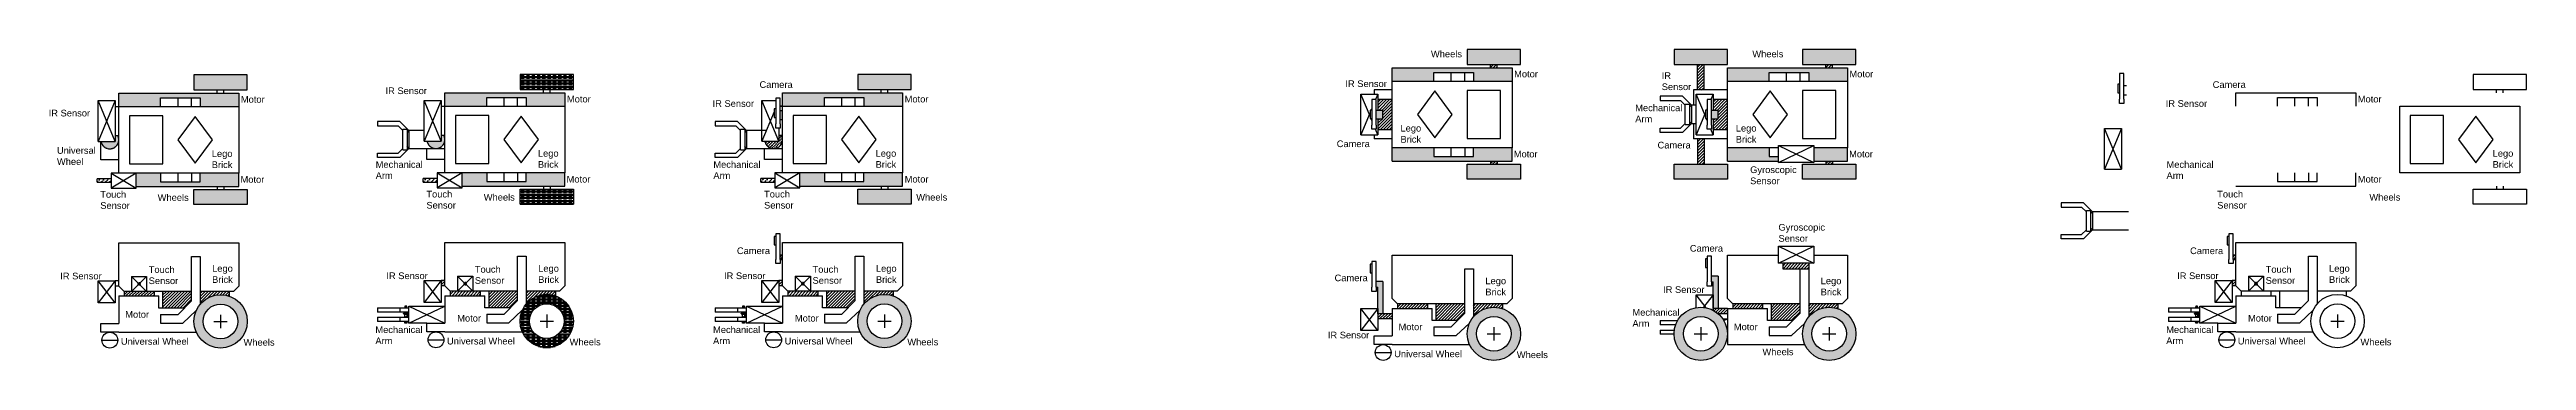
# Model space of a CAD drawing. Header units: millimetres. Extents: x 68880 to 359474, y 66195 to 102684.
import ezdxf

# ---------------------------------------------------------------- set-up
doc = ezdxf.new("R2010")
doc.units = ezdxf.units.MM
doc.linetypes.add('ACAD_ISO02W100', pattern=[15, 12, -3])
doc.linetypes.add('ACAD_ISO04W100', pattern=[30, 24, -3, 0, -3])
doc.layers.add('细线', color=7, linetype='Continuous', lineweight=25)
doc.styles.get("Standard").update_dxf_attribs({"font": 'arial.ttf'})

msp = doc.modelspace()

# ---------------------------------------------------------------- hatches: boundary and pattern name
at = {"layer": '细线'}
h = msp.add_hatch(dxfattribs=at)
h.set_pattern_fill('CLAY', color=256, scale=78.235, angle=180)
h.paths.add_polyline_path([(259471, 69324, 1), (265730, 69324, 1)])
h.paths.add_polyline_path([(264635, 69324, -1), (260567, 69324, -1)], flags=16)
h.paths.add_polyline_path([(265730, 89229), (259471, 89229), (259471, 87470), (265730, 87470)])
h.paths.add_polyline_path([(265730, 102684), (259471, 102684), (259471, 100925), (265730, 100925)])
h.paths.add_polyline_path([(274542, 69324, 1), (280801, 69324, 1)])
h.paths.add_polyline_path([(279706, 69324, -1), (275638, 69324, -1)], flags=16)
h.paths.add_polyline_path([(280801, 89229), (274542, 89229), (274542, 87470), (280801, 87470)])
h.paths.add_polyline_path([(280801, 102684), (274542, 102684), (274542, 100925), (280801, 100925)])
h.paths.add_polyline_path([(169956, 99736), (163697, 99736), (163697, 97977), (169956, 97977)])
h.paths.add_polyline_path([(169956, 86281), (163697, 86281), (163697, 84522), (169956, 84522)])
h.paths.add_polyline_path([(169956, 70817, 1), (163697, 70817, 1)])
h.paths.add_polyline_path([(164792, 70817, -1), (168860, 70817, -1)], flags=16)
h.paths.add_polyline_path([(241462, 102684), (235203, 102684), (235203, 100925), (241462, 100925)])
h.paths.add_polyline_path([(241462, 89229), (235203, 89229), (235203, 87470), (241462, 87470)])
h.paths.add_polyline_path([(235203, 69324, 1), (241462, 69324, 1)])
h.paths.add_polyline_path([(240366, 69324, -1), (236298, 69324, -1)], flags=16)
h.paths.add_polyline_path([(92080, 84489), (92080, 86248), (85821, 86248), (85821, 84489)])
h.paths.add_polyline_path([(92080, 97945), (92080, 99703), (85821, 99703), (85821, 97945)])
h.paths.add_polyline_path([(85821, 70784, 1), (92080, 70784, 1)])
h.paths.add_polyline_path([(90985, 70784, -1), (86916, 70784, -1)], flags=16)
h = msp.add_hatch(dxfattribs=at)
h.set_pattern_fill('ANGLE', color=256, scale=78.23499, angle=180)
h.set_pattern_definition([(180, (0, 0), (-7e-14, -546.4714), [397.4337, -149.0377]), (270, (0, 0), (546.4714, -1e-13), [397.4337, -149.0377])])
h.paths.add_polyline_path([(231297, 91165), (226391, 91165), (226391, 89601), (236535, 89601), (240473, 89601), (240473, 91165), (235935, 91165), (235935, 90148), (234918, 90148), (231297, 90148)])
h.paths.add_polyline_path([(270636, 100006), (274257, 100006), (275274, 100006), (275274, 98989), (279812, 98989), (279812, 100553), (268988, 100553), (265730, 100553), (265730, 98989), (270636, 98989)])
h.paths.add_polyline_path([(270636, 91165), (265730, 91165), (265730, 89601), (271723, 89601), (271723, 90148), (270636, 90148)])
h.paths.add_polyline_path([(279812, 91165), (275874, 91165), (275874, 89601), (279812, 89601)])
h.paths.add_polyline_path([(231297, 100006), (234918, 100006), (235935, 100006), (235935, 98989), (240473, 98989), (240473, 100553), (229648, 100553), (226391, 100553), (226391, 98989), (231297, 98989)])
h.paths.add_polyline_path([(87777, 86620), (91091, 86620), (91091, 88185), (86553, 88185), (86553, 87168), (85536, 87168), (81915, 87168), (81915, 88185), (79039, 88185), (79039, 86620)])
h.paths.add_polyline_path([(115267, 96041), (120173, 96041), (120173, 97058), (123794, 97058), (124811, 97058), (124811, 96041), (129349, 96041), (129349, 97606), (118525, 97606), (115267, 97606)])
h.paths.add_polyline_path([(126034, 86653), (129349, 86653), (129349, 88218), (124811, 88218), (124811, 87200), (123794, 87200), (120173, 87200), (120173, 88218), (117296, 88218), (117296, 86653)])
h.paths.add_polyline_path([(159791, 96041), (159791, 97058), (163412, 97058), (164429, 97058), (164429, 96041), (168967, 96041), (168967, 97606), (158142, 97606), (154885, 97606), (154885, 96041)])
h.paths.add_polyline_path([(165652, 86653), (168967, 86653), (168967, 88218), (164429, 88218), (164429, 87200), (163412, 87200), (159791, 87200), (159791, 88218), (156914, 88218), (156914, 86653)])
h.paths.add_polyline_path([(81915, 96008), (81915, 97025), (85536, 97025), (86553, 97025), (86553, 96008), (91091, 96008), (91091, 97573), (80267, 97573), (77009, 97573), (77009, 96008)])
h.paths.add_polyline_path([(102633, 97413), (107580, 97413), (107580, 100329), (102633, 100329)], flags=9)
h = msp.add_hatch(dxfattribs=at)
h.set_pattern_fill('CLAY', color=256, scale=78.23499, angle=180)
h.set_pattern_definition([(180, (79868.35, 52940.53), (-5e-14, -372.5941), []), (180, (79868.35, 52878.43), (-5e-14, -372.5941), []), (180, (79868.35, 52816.33), (-5e-14, -372.5941), []), (180, (79868.35, 52692.13), (-5e-14, -372.5941), [372.594, -248.396])])
h.paths.add_polyline_path([(130338, 84522), (130338, 86281), (124079, 86281), (124079, 84522)])
h.paths.add_polyline_path([(130338, 97977), (130338, 99736), (124079, 99736), (124079, 97977)])
h.paths.add_polyline_path([(124079, 70817, 1), (130338, 70817, 1)])
h.paths.add_polyline_path([(129242, 70817, -1), (125174, 70817, -1)], flags=16)
h = msp.add_hatch(dxfattribs=at)
h.set_pattern_fill('ANSI31', color=256, scale=78.235)
h.paths.add_polyline_path([(226391, 71687), (224727, 71687), (224727, 71068), (226391, 71068)])
h.paths.add_polyline_path([(226391, 96864), (224727, 96864), (224727, 95586), (225320, 95586), (225320, 94568), (224727, 94568), (224727, 93290), (226391, 93290)])
h.paths.add_polyline_path([(238723, 100925), (237941, 100925), (237941, 100553), (238723, 100553)])
h.paths.add_polyline_path([(238723, 89601), (237941, 89601), (237941, 89229), (238723, 89229)])
h.paths.add_polyline_path([(163412, 74323), (160022, 74323), (160022, 72377), (162568, 72377), (163412, 73230)])
h.paths.add_polyline_path([(167884, 73762), (167884, 74323), (164429, 74323), (164429, 72828, -0.3142102)])
h.paths.add_polyline_path([(159018, 74323), (155512, 74323), (155512, 73798), (159018, 73798)])
h = msp.add_hatch(dxfattribs=at)
h.set_pattern_fill('ANSI31', color=256, scale=78.235)
h.paths.add_polyline_path([(265730, 96864), (264066, 96864), (264066, 95586), (264659, 95586), (264659, 94568), (264066, 94568), (264066, 93290), (265730, 93290)])
h.paths.add_polyline_path([(262992, 100925), (262210, 100925), (262210, 97951), (262992, 97951)])
h.paths.add_polyline_path([(262992, 92203), (262210, 92203), (262210, 89229), (262992, 89229)])
h.paths.add_polyline_path([(265730, 72305), (264066, 72305), (264066, 72089, -0.0570274), (264653, 71687), (265730, 71687)])
h.paths.add_polyline_path([(275274, 77597), (272223, 77597), (272223, 76944), (274257, 76944), (275274, 76944)])
h.paths.add_polyline_path([(278063, 100925), (277280, 100925), (277280, 100553), (278063, 100553)])
h.paths.add_polyline_path([(278063, 89601), (277280, 89601), (277280, 89229), (278063, 89229)])
h.paths.add_polyline_path([(274257, 72830), (270867, 72830), (270867, 70884), (273413, 70884), (274257, 71737)])
h.paths.add_polyline_path([(278730, 72269), (278730, 72830), (275274, 72830), (275274, 71335, -0.3142102)])
h.paths.add_polyline_path([(269864, 72830), (266358, 72830), (266358, 72305), (269864, 72305)])
h = msp.add_hatch(dxfattribs=at)
h.set_pattern_fill('ANSI38', color=256, scale=78.235, angle=180)
h.paths.add_polyline_path([(264659, 76073), (263861, 76073), (263861, 75421), (264066, 75421), (264066, 72305), (264659, 72305)])
h.paths.add_polyline_path([(263861, 94568), (264659, 94568), (264659, 95586), (263861, 95586)])
h.paths.add_polyline_path([(225320, 95586), (224522, 95586), (224522, 94568), (225320, 94568)])
h.paths.add_polyline_path([(225320, 75455), (224522, 75455), (224522, 74802), (224727, 74802), (224727, 71687), (225320, 71687)])
h.paths.add_polyline_path([(154885, 95541), (154585, 95541), (154585, 94476), (154885, 94476)])
h = msp.add_hatch(dxfattribs=at)
h.set_pattern_fill('ANSI36', color=256, scale=75)
h.paths.add_polyline_path([(115148, 92617), (114834, 92617), (114834, 91942), (113165, 91942, 1.1625938)])
edge = h.paths.add_edge_path()
edge.add_line((76890, 92584), (76576, 92584))
edge.add_line((76576, 92584), (76576, 91909))
edge.add_line((76576, 91909), (74907, 91909))
edge.add_arc((75950, 92096), 1059, 190.18176, 387.38045)
h = msp.add_hatch(dxfattribs=at)
h.set_pattern_fill('ANSI36', color=256, scale=75)
h.set_pattern_definition([(45, (39617.93, 0), (126.28485, 463.04446), [595.3125, -119.0625, 0, -119.0625])])
edge = h.paths.add_edge_path()
edge.add_line((154766, 92617), (154452, 92617))
edge.add_line((154452, 92617), (154452, 91942))
edge.add_line((154452, 91942), (152783, 91942))
edge.add_arc((153825, 92129), 1059, 190.18176, 387.38045)
h = msp.add_hatch(dxfattribs=at)
h.set_pattern_fill('ANSI36', color=256, scale=109.528986)
h.set_pattern_definition([(45, (127204.68, 121692.2), (184.4247, 676.2239), [869.3863, -173.8773, 0, -173.8773])])
h.paths.add_polyline_path([(74453, 87500), (74453, 87100), (76103, 87100), (76103, 87500)])
h = msp.add_hatch(dxfattribs=at)
h.set_pattern_fill('ANSI36', color=256, scale=109.528986)
h.set_pattern_definition([(45, (165462.56, 121725), (184.4247, 676.2239), [869.3863, -173.8773, 0, -173.8773])])
h.paths.add_polyline_path([(112711, 87533), (112711, 87133), (114361, 87133), (114361, 87533)])
h = msp.add_hatch(dxfattribs=at)
h.set_pattern_fill('ANSI36', color=256, scale=109.528986)
h.set_pattern_definition([(45, (205080.5, 121725), (184.4247, 676.2239), [869.3863, -173.8773, 0, -173.8773])])
h.paths.add_polyline_path([(152329, 87533), (152329, 87133), (153979, 87133), (153979, 87533)])
h = msp.add_hatch(dxfattribs=at)
h.set_pattern_fill('ANSI31', color=256, scale=78.235, angle=360)
h.paths.add_polyline_path([(154885, 78563), (154585, 78563), (154585, 78063), (154885, 78063)])
h.paths.add_polyline_path([(154885, 75563), (154452, 75563), (154452, 74944), (154885, 74944)])
h = msp.add_hatch(dxfattribs=at)
h.set_pattern_fill('ANSI31', color=256, scale=78.23499, angle=360)
h.set_pattern_definition([(45, (170483.33, 0), (-175.64256, 175.64256), [])])
h.paths.add_polyline_path([(325368, 78563), (325068, 78563), (325068, 78063), (325368, 78063)])
h.paths.add_polyline_path([(325368, 75563), (324935, 75563), (324935, 74944), (325368, 74944)])
h = msp.add_hatch(dxfattribs=at)
h.set_pattern_fill('ANSI31', color=256, scale=78.23499, angle=360)
h.set_pattern_definition([(45, (159686.88, 103773.66), (-175.6426, 175.6426), [])])
h.paths.add_polyline_path([(115267, 75563), (114834, 75563), (114834, 74944), (115267, 74944)])
h = msp.add_hatch(dxfattribs=at)
h.set_pattern_fill('ANSI31', color=256, scale=78.23499)
h.set_pattern_definition([(45, (46671.32, 46802.55), (-175.6426, 175.6426), [])])
h.paths.add_polyline_path([(85536, 74290), (82146, 74290), (82146, 72344), (84692, 72344), (85536, 73197)])
h.paths.add_polyline_path([(90009, 73729), (90009, 74290), (86553, 74290), (86553, 72795, -0.3142102)])
h.paths.add_polyline_path([(81142, 74290), (77636, 74290), (77636, 73765), (81142, 73765)])
h = msp.add_hatch(dxfattribs=at)
h.set_pattern_fill('ANSI31', color=256, scale=78.23499)
h.set_pattern_definition([(45, (84929.2, 46835.37), (-175.6426, 175.6426), [])])
h.paths.add_polyline_path([(123794, 74323), (120404, 74323), (120404, 72377), (122950, 72377), (123794, 73230)])
h.paths.add_polyline_path([(128266, 73762), (128266, 74323), (124811, 74323), (124811, 72828, -0.3142102)])
h.paths.add_polyline_path([(119400, 74323), (115894, 74323), (115894, 73798), (119400, 73798)])
h = msp.add_hatch(dxfattribs=at)
h.set_pattern_fill('ANSI31', color=256, scale=78.23499)
h.set_pattern_definition([(45, (196053.12, 45342.6), (-175.6426, 175.6426), [])])
h.paths.add_polyline_path([(234918, 72830), (231528, 72830), (231528, 70884), (234074, 70884), (234918, 71737)])
h.paths.add_polyline_path([(239390, 72269), (239390, 72830), (235935, 72830), (235935, 71335, -0.3142102)])
h.paths.add_polyline_path([(230524, 72830), (227018, 72830), (227018, 72305), (230524, 72305)])
h = msp.add_hatch(dxfattribs=at)
h.set_pattern_fill('ANSI31', color=256, scale=8.7)
h.paths.add_polyline_path([(111048, 71595), (110975, 71595), (110975, 71560), (110975, 71525), (111048, 71525)])
h = msp.add_hatch(dxfattribs=at)
h.set_pattern_fill('ANSI31', color=256, scale=8.7)
h.set_pattern_definition([(45, (39617.932, 0), (-19.532057, 19.532057), [])])
h.paths.add_polyline_path([(150666, 71595), (150593, 71595), (150593, 71560), (150593, 71525), (150666, 71525)])
h = msp.add_hatch(dxfattribs=at)
h.set_pattern_fill('ANSI31', color=256, scale=8.7)
h.set_pattern_definition([(45, (210101.26, 0), (-19.532057, 19.532057), [])])
h.paths.add_polyline_path([(321149, 71595), (321076, 71595), (321076, 71560), (321076, 71525), (321149, 71525)])

# ---------------------------------------------------------------- linework, layer by layer
for p, q in [((235203, 102684), (235203, 100925)), ((241462, 102684), (235203, 102684)), ((241462, 100925), (241462, 102684)), ((259471, 102684), (259471, 100925)), ((265730, 102684), (259471, 102684)), ((265730, 100925), (265730, 102684)), ((274542, 102684), (274542, 100925)), ((280801, 102684), (274542, 102684)), ((280801, 100925), (280801, 102684)), ((85821, 99703), (85821, 97945)), ((92080, 99703), (85821, 99703)), ((92080, 97945), (92080, 99703)), ((124079, 99736), (124079, 97977)), ((130338, 99736), (124079, 99736)), ((130338, 97977), (130338, 99736)), ((163697, 99736), (163697, 97977)), ((169956, 99736), (163697, 99736)), ((169956, 97977), (169956, 99736)), ((226391, 98989), (226391, 100553)), ((226391, 100553), (229648, 100553)), ((226391, 91165), (226391, 98989)), ((226391, 98989), (240473, 98989)), ((229648, 100553), (240473, 100553)), ((231297, 98989), (231297, 100006)), ((231297, 100006), (234918, 100006)), ((233339, 98989), (233339, 100006)), ((234918, 98989), (234918, 100006)), ((234918, 100006), (235935, 100006)), ((235203, 100925), (241462, 100925)), ((235935, 100006), (235935, 98989)), ((237941, 100553), (237941, 100925)), ((238723, 100553), (238723, 100925)), ((240473, 100553), (240473, 98989)), ((240473, 98989), (240473, 91165)), ((259471, 100925), (265730, 100925)), ((262210, 97951), (262210, 100925)), ((262992, 97951), (262992, 100925)), ((265730, 98989), (265730, 100553)), ((265730, 100553), (268988, 100553)), ((265730, 91165), (265730, 98989)), ((265730, 98989), (279812, 98989)), ((268988, 100553), (279812, 100553)), ((270636, 98989), (270636, 100006)), ((270636, 100006), (274257, 100006)), ((272678, 98989), (272678, 100006)), ((274257, 98989), (274257, 100006)), ((274257, 100006), (275274, 100006)), ((274542, 100925), (280801, 100925)), ((275274, 100006), (275274, 98989)), ((277280, 100553), (277280, 100925)), ((278063, 100553), (278063, 100925)), ((279812, 100553), (279812, 98989)), ((279812, 98989), (279812, 91165)), ((312235, 99869), (311735, 99869)), ((311735, 99869), (311735, 96869)), ((312235, 96869), (312235, 99869)), ((353215, 99736), (353215, 97977)), ((359474, 99736), (353215, 99736)), ((359474, 97977), (359474, 99736)), ((74578, 91909), (74578, 96683)), ((74578, 96683), (76576, 96683)), ((76576, 91909), (74578, 96683)), ((76576, 96683), (74578, 91909)), ((76576, 96683), (76576, 91909)), ((76576, 96008), (77009, 96008)), ((77009, 96008), (77009, 97573)), ((77009, 97573), (80267, 97573)), ((77009, 88185), (77009, 96008)), ((77009, 96008), (91091, 96008)), ((80267, 97573), (91091, 97573)), ((81915, 96008), (81915, 97025)), ((81915, 97025), (85536, 97025)), ((83957, 96008), (83957, 97025)), ((85536, 96008), (85536, 97025)), ((85536, 97025), (86553, 97025)), ((85821, 97945), (92080, 97945)), ((86553, 97025), (86553, 96008)), ((88559, 97573), (88559, 97945)), ((89342, 97573), (89342, 97945)), ((91091, 97573), (91091, 96008)), ((91091, 96008), (91091, 88185)), ((112836, 91942), (112836, 96716)), ((112836, 96716), (114834, 96716)), ((114834, 91942), (112836, 96716)), ((114834, 96716), (112836, 91942)), ((114834, 96716), (114834, 91942)), ((114834, 96041), (115267, 96041)), ((115267, 96041), (115267, 97606)), ((115267, 97606), (118525, 97606)), ((115267, 88218), (115267, 96041)), ((115267, 96041), (129349, 96041)), ((118525, 97606), (129349, 97606)), ((120173, 96041), (120173, 97058)), ((120173, 97058), (123794, 97058)), ((122215, 96041), (122215, 97058)), ((123794, 96041), (123794, 97058)), ((123794, 97058), (124811, 97058)), ((124079, 97977), (130338, 97977)), ((124811, 97058), (124811, 96041)), ((126817, 97606), (126817, 97977)), ((127600, 97606), (127600, 97977)), ((129349, 97606), (129349, 96041)), ((129349, 96041), (129349, 88218)), ((152454, 91942), (152454, 96716)), ((152454, 96716), (154085, 96716)), ((154452, 91942), (152454, 96716)), ((154585, 96964), (154085, 96964)), ((154085, 96964), (154085, 93964)), ((154585, 93964), (154585, 96964)), ((154885, 96041), (154585, 96041)), ((154585, 96041), (154885, 96041)), ((154885, 96041), (154885, 97606)), ((154885, 97606), (158142, 97606)), ((154885, 88218), (154885, 96041)), ((154885, 96041), (168967, 96041)), ((158142, 97606), (168967, 97606)), ((159791, 96041), (159791, 97058)), ((159791, 97058), (163412, 97058)), ((161833, 96041), (161833, 97058)), ((163412, 96041), (163412, 97058)), ((163412, 97058), (164429, 97058)), ((163697, 97977), (169956, 97977)), ((164429, 97058), (164429, 96041)), ((166435, 97606), (166435, 97977)), ((167217, 97606), (167217, 97977)), ((168967, 97606), (168967, 96041)), ((168967, 96041), (168967, 88218)), ((222729, 92690), (222729, 97464)), ((222729, 97464), (224727, 97464)), ((223822, 94852), (222729, 97464)), ((224522, 96827), (224022, 96827)), ((224022, 96827), (224022, 93827)), ((226391, 97951), (224272, 97951)), ((224272, 97951), (224272, 97464)), ((224727, 97464), (224460, 96827)), ((224522, 93827), (224522, 96827)), ((224727, 97464), (224727, 95586)), ((224727, 96864), (226391, 96864)), ((231398, 97821), (229364, 95077)), ((233432, 95077), (231398, 97821)), ((239109, 97893), (235197, 97893)), ((235197, 97893), (235197, 92261)), ((239109, 92261), (239109, 97893)), ((260447, 97193), (257833, 97193)), ((257833, 97193), (257833, 96693)), ((257833, 96693), (260240, 96693)), ((260789, 96149), (260240, 96693)), ((261511, 96137), (260447, 97193)), ((260789, 93874), (260789, 96280)), ((260789, 96280), (261289, 96280)), ((261289, 96280), (261289, 93874)), ((261511, 96137), (261289, 95911)), ((262068, 96137), (261511, 96137)), ((261511, 96137), (261511, 94018)), ((265730, 97951), (261762, 97951)), ((261762, 97951), (261762, 96137)), ((262068, 92690), (262068, 97464)), ((262068, 97464), (264066, 97464)), ((263161, 94852), (262068, 97464)), ((263861, 96827), (263361, 96827)), ((263361, 96827), (263361, 93827)), ((264066, 97464), (263799, 96827)), ((263861, 93827), (263861, 96827)), ((264066, 97464), (264066, 95586)), ((264066, 96864), (265730, 96864)), ((270737, 97821), (268703, 95077)), ((272771, 95077), (270737, 97821)), ((278448, 97893), (274536, 97893)), ((274536, 97893), (274536, 92261)), ((278448, 92261), (278448, 97893)), ((311735, 98619), (311535, 98619)), ((311535, 98619), (311535, 97619)), ((311535, 97619), (311735, 97619)), ((311735, 96369), (311735, 96869)), ((312235, 96369), (311735, 96369)), ((312235, 98446), (312535, 98446)), ((312235, 97381), (312535, 97381)), ((312235, 96869), (312235, 96369)), ((325368, 96041), (325368, 97606)), ((325368, 97606), (328626, 97606)), ((328626, 97606), (339450, 97606)), ((330275, 96041), (330275, 97058)), ((330275, 97058), (333895, 97058)), ((332316, 96041), (332316, 97058)), ((333895, 96041), (333895, 97058)), ((333895, 97058), (334912, 97058)), ((334912, 97058), (334912, 96041)), ((339450, 97606), (339450, 96041)), ((344600, 88218), (344600, 96041)), ((344600, 96041), (358682, 96041)), ((353215, 97977), (359474, 97977)), ((355953, 97606), (355953, 97977)), ((356736, 97606), (356736, 97977)), ((358682, 96041), (358682, 88218)), ((78250, 94913), (78250, 89280)), ((82162, 94913), (78250, 94913)), ((82162, 89280), (82162, 94913)), ((85961, 94840), (83927, 92096)), ((87995, 92096), (85961, 94840)), ((109983, 94246), (107370, 94246)), ((107370, 94246), (107370, 93746)), ((107370, 93746), (109777, 93746)), ((110325, 93201), (109777, 93746)), ((111048, 93189), (109983, 94246)), ((110325, 90926), (110325, 93333)), ((110325, 93333), (110825, 93333)), ((110825, 93333), (110825, 90926)), ((111048, 93189), (110825, 92963)), ((111048, 93189), (111048, 91070)), ((112836, 93189), (111048, 93189)), ((116508, 94946), (116508, 89313)), ((120420, 94946), (116508, 94946)), ((120420, 89313), (120420, 94946)), ((124219, 94873), (122185, 92129)), ((126253, 92129), (124219, 94873)), ((149601, 94246), (146988, 94246)), ((146988, 94246), (146988, 93746)), ((146988, 93746), (149395, 93746)), ((149943, 93201), (149395, 93746)), ((150666, 93189), (149601, 94246)), ((149943, 90926), (149943, 93333)), ((149943, 93333), (150443, 93333)), ((150443, 93333), (150443, 90926)), ((150666, 93189), (150443, 92963)), ((150666, 93189), (150666, 91070)), ((152976, 93189), (150666, 93189)), ((153885, 95361), (152454, 91942)), ((154085, 95714), (153885, 95714)), ((153885, 95714), (153885, 94714)), ((153885, 94714), (154085, 94714)), ((154085, 95839), (154033, 95714)), ((154085, 93464), (154085, 93964)), ((154585, 93464), (154085, 93464)), ((154452, 93464), (154452, 91942)), ((154585, 95541), (154885, 95541)), ((154585, 94476), (154885, 94476)), ((154585, 93964), (154585, 93464)), ((156126, 94946), (156126, 89313)), ((160038, 94946), (156126, 94946)), ((160038, 89313), (160038, 94946)), ((163837, 94873), (161803, 92129)), ((165871, 92129), (163837, 94873)), ((223822, 95302), (222729, 92690)), ((224022, 95577), (223822, 95577)), ((223822, 95577), (223822, 94577)), ((223822, 94577), (224022, 94577)), ((224022, 95780), (223937, 95577)), ((224022, 94374), (223937, 94577)), ((224022, 93327), (224022, 93827)), ((224522, 93327), (224022, 93327)), ((224727, 92690), (224460, 93327)), ((224522, 95586), (225320, 95586)), ((224522, 94568), (225320, 94568)), ((224522, 93827), (224522, 93327)), ((224727, 94568), (224727, 92690)), ((224727, 93290), (226391, 93290)), ((225320, 94568), (225320, 95586)), ((229364, 95077), (231398, 92333)), ((231398, 92333), (233432, 95077)), ((257833, 92961), (257833, 93461)), ((257833, 93461), (260240, 93461)), ((260789, 94005), (260240, 93461)), ((261511, 94018), (260447, 92961)), ((260789, 93874), (261289, 93874)), ((261511, 94018), (261289, 94243)), ((261511, 94018), (262068, 94018)), ((261762, 94018), (261762, 92203)), ((263161, 95302), (262068, 92690)), ((263361, 95577), (263161, 95577)), ((263161, 95577), (263161, 94577)), ((263161, 94577), (263361, 94577)), ((263361, 95780), (263276, 95577)), ((263361, 94374), (263276, 94577)), ((263361, 93327), (263361, 93827)), ((263861, 93327), (263361, 93327)), ((264066, 92690), (263799, 93327)), ((263861, 95586), (264659, 95586)), ((263861, 94568), (264659, 94568)), ((263861, 93827), (263861, 93327)), ((264066, 94568), (264066, 92690)), ((264066, 93290), (265730, 93290)), ((264659, 94568), (264659, 95586)), ((268703, 95077), (270737, 92333)), ((270737, 92333), (272771, 95077)), ((309986, 88632), (309986, 93405)), ((309986, 93405), (311983, 93405)), ((311983, 88632), (309986, 93405)), ((311983, 93405), (309986, 88632)), ((311983, 93405), (311983, 88632)), ((345841, 94946), (345841, 89313)), ((349752, 94946), (345841, 94946)), ((349752, 89313), (349752, 94946)), ((353551, 94873), (351517, 92129)), ((355586, 92129), (353551, 94873)), ((74578, 91909), (76576, 91909)), ((74890, 89749), (74890, 91909)), ((76576, 92584), (77009, 92584)), ((83927, 92096), (85961, 89353)), ((85961, 89353), (87995, 92096)), ((107370, 90013), (107370, 90513)), ((107370, 90513), (109777, 90513)), ((110325, 91057), (109777, 90513)), ((111048, 91070), (109983, 90013)), ((110325, 90926), (110825, 90926)), ((111048, 91070), (110825, 91296)), ((111048, 91070), (115267, 91070)), ((112836, 91942), (114834, 91942)), ((113148, 89782), (113148, 91070)), ((114834, 92617), (115267, 92617)), ((122185, 92129), (124219, 89386)), ((124219, 89386), (126253, 92129)), ((146988, 90013), (146988, 90513)), ((146988, 90513), (149395, 90513)), ((149943, 91057), (149395, 90513)), ((150666, 91070), (149601, 90013)), ((149943, 90926), (150443, 90926)), ((150666, 91070), (150443, 91296)), ((150666, 91070), (154885, 91070)), ((152454, 91942), (154452, 91942)), ((152766, 89782), (152766, 91070)), ((154452, 92617), (154885, 92617)), ((161803, 92129), (163837, 89386)), ((163837, 89386), (165871, 92129)), ((222729, 92690), (224727, 92690)), ((224272, 92690), (224272, 92203)), ((226391, 92203), (224272, 92203)), ((226391, 89601), (226391, 91165)), ((232383, 91165), (226391, 91165)), ((231297, 91165), (231297, 90148)), ((231297, 91165), (231297, 90148)), ((231297, 90148), (232383, 90148)), ((231297, 90148), (234918, 90148)), ((240473, 91165), (232383, 91165)), ((233339, 90148), (233339, 91165)), ((234918, 91165), (234918, 90148)), ((234918, 90148), (235935, 90148)), ((235197, 92261), (239109, 92261)), ((235935, 90148), (235935, 91165)), ((240473, 89601), (240473, 91165)), ((260447, 92961), (257833, 92961)), ((265730, 92203), (261762, 92203)), ((262068, 92690), (264066, 92690)), ((262210, 92203), (262210, 89229)), ((262992, 92203), (262992, 89229)), ((271723, 91165), (265730, 91165)), ((265730, 89601), (265730, 91165)), ((270636, 91165), (270636, 90148)), ((270636, 90148), (271723, 90148)), ((271723, 89413), (271723, 91413)), ((271723, 91413), (275874, 91413)), ((271723, 91413), (275874, 89413)), ((271723, 89413), (275874, 91413)), ((274536, 92261), (278448, 92261)), ((275874, 91413), (275874, 89413)), ((279812, 91165), (275874, 91165)), ((279812, 89601), (279812, 91165)), ((351517, 92129), (353551, 89386)), ((353551, 89386), (355586, 92129)), ((76103, 87500), (74453, 87500)), ((74453, 87100), (74453, 87500)), ((77009, 89749), (74890, 89749)), ((79039, 88185), (76103, 88185)), ((76103, 88185), (76103, 86415)), ((79039, 88185), (76103, 86415)), ((76103, 88185), (79039, 86415)), ((91091, 88185), (77009, 88185)), ((78250, 89280), (82162, 89280)), ((79039, 86415), (79039, 88185)), ((81915, 88185), (81915, 87168)), ((83957, 87168), (83957, 88185)), ((85536, 88185), (85536, 87168)), ((86553, 87168), (86553, 88185)), ((91091, 86620), (91091, 88185)), ((109983, 90013), (107370, 90013)), ((114361, 87533), (112711, 87533)), ((112711, 87133), (112711, 87533)), ((115267, 89782), (113148, 89782)), ((117296, 88218), (114361, 88218)), ((114361, 88218), (114361, 86448)), ((117296, 88218), (114361, 86448)), ((114361, 88218), (117296, 86448)), ((129349, 88218), (115267, 88218)), ((116508, 89313), (120420, 89313)), ((117296, 86448), (117296, 88218)), ((120173, 88218), (120173, 87200)), ((120173, 87200), (123794, 87200)), ((122215, 87200), (122215, 88218)), ((123794, 88218), (123794, 87200)), ((123794, 87200), (124811, 87200)), ((124811, 87200), (124811, 88218)), ((129349, 86653), (129349, 88218)), ((149601, 90013), (146988, 90013)), ((153979, 87533), (152329, 87533)), ((152329, 87133), (152329, 87533)), ((154885, 89782), (152766, 89782)), ((156914, 88218), (153979, 88218)), ((153979, 88218), (153979, 86448)), ((156914, 88218), (153979, 86448)), ((153979, 88218), (156914, 86448)), ((168967, 88218), (154885, 88218)), ((156126, 89313), (160038, 89313)), ((156914, 86448), (156914, 88218)), ((159791, 88218), (159791, 87200)), ((159791, 87200), (163412, 87200)), ((161833, 87200), (161833, 88218)), ((163412, 88218), (163412, 87200)), ((163412, 87200), (164429, 87200)), ((164429, 87200), (164429, 88218)), ((168967, 86653), (168967, 88218)), ((226391, 89601), (236535, 89601)), ((235203, 87470), (235203, 89229)), ((235203, 89229), (241462, 89229)), ((241462, 87470), (235203, 87470)), ((236535, 89601), (240473, 89601)), ((237941, 89601), (237941, 89229)), ((238723, 89601), (238723, 89229)), ((241462, 89229), (241462, 87470)), ((259471, 87470), (259471, 89229)), ((259471, 89229), (265730, 89229)), ((265730, 87470), (259471, 87470)), ((265730, 89601), (271723, 89601)), ((265730, 89229), (265730, 87470)), ((272223, 89413), (271723, 89413)), ((275274, 89413), (272223, 89413)), ((274542, 87470), (274542, 89229)), ((274542, 89229), (280801, 89229)), ((280801, 87470), (274542, 87470)), ((275874, 89413), (275274, 89413)), ((275874, 89601), (279812, 89601)), ((277280, 89601), (277280, 89229)), ((278063, 89601), (278063, 89229)), ((280801, 89229), (280801, 87470)), ((309986, 88632), (311983, 88632)), ((330275, 88218), (330275, 87200)), ((330275, 87200), (333895, 87200)), ((332316, 87200), (332316, 88218)), ((333895, 88218), (333895, 87200)), ((333895, 87200), (334912, 87200)), ((334912, 87200), (334912, 88218)), ((339450, 86653), (339450, 88218)), ((358682, 88218), (344600, 88218)), ((345841, 89313), (349752, 89313)), ((74453, 87100), (76103, 87100)), ((76103, 86415), (79039, 86415)), ((79039, 86620), (87777, 86620)), ((81915, 87168), (85536, 87168)), ((85536, 87168), (86553, 87168)), ((85821, 84489), (85821, 86248)), ((85821, 86248), (92080, 86248)), ((92080, 84489), (85821, 84489)), ((87777, 86620), (91091, 86620)), ((88559, 86620), (88559, 86248)), ((89342, 86620), (89342, 86248)), ((92080, 86248), (92080, 84489)), ((112711, 87133), (114361, 87133)), ((114361, 86448), (117296, 86448)), ((117296, 86653), (126034, 86653)), ((124079, 84522), (124079, 86281)), ((124079, 86281), (130338, 86281)), ((130338, 84522), (124079, 84522)), ((126034, 86653), (129349, 86653)), ((126817, 86653), (126817, 86281)), ((127600, 86653), (127600, 86281)), ((130338, 86281), (130338, 84522)), ((152329, 87133), (153979, 87133)), ((153979, 86448), (156914, 86448)), ((156914, 86653), (165652, 86653)), ((163697, 84522), (163697, 86281)), ((163697, 86281), (169956, 86281)), ((169956, 84522), (163697, 84522)), ((165652, 86653), (168967, 86653)), ((166435, 86653), (166435, 86281)), ((167217, 86653), (167217, 86281)), ((169956, 86281), (169956, 84522)), ((307496, 84700), (304883, 84700)), ((304883, 84700), (304883, 84200)), ((308560, 83643), (307496, 84700)), ((325368, 86653), (339450, 86653)), ((353215, 84522), (353215, 86281)), ((353215, 86281), (359474, 86281)), ((359474, 84522), (353215, 84522)), ((355953, 86653), (355953, 86281)), ((356736, 86653), (356736, 86281)), ((359474, 86281), (359474, 84522)), ((304883, 84200), (307289, 84200)), ((307838, 83656), (307289, 84200)), ((307838, 81511), (307289, 80967)), ((308560, 81524), (307496, 80467)), ((307838, 81380), (307838, 83787)), ((307838, 83787), (308338, 83787)), ((307838, 81380), (308338, 81380)), ((308338, 83787), (308338, 81380)), ((308560, 83643), (308338, 83417)), ((308560, 81524), (308338, 81750)), ((312779, 83643), (308560, 83643)), ((308560, 83643), (308560, 81524)), ((308560, 81524), (312779, 81524)), ((77009, 80005), (91091, 80005)), ((77009, 74911), (77009, 80005)), ((91091, 80005), (91091, 74911)), ((115267, 80038), (129349, 80038)), ((115267, 74944), (115267, 80038)), ((129349, 80038), (129349, 74944)), ((154085, 80753), (153885, 80753)), ((153885, 80753), (153885, 79753)), ((153885, 79753), (154085, 79753)), ((154585, 81063), (154085, 81063)), ((154085, 81063), (154085, 78063)), ((154585, 78063), (154585, 81063)), ((154885, 78563), (154585, 78563)), ((154885, 80038), (168967, 80038)), ((154885, 74944), (154885, 80038)), ((168967, 80038), (168967, 74944)), ((226391, 78546), (232383, 78546)), ((226391, 73451), (226391, 78546)), ((232383, 78546), (240473, 78546)), ((240473, 78546), (240473, 73451)), ((265730, 78546), (271723, 78546)), ((265730, 73451), (265730, 78546)), ((271723, 77597), (271723, 79597)), ((271723, 79597), (275874, 79597)), ((271723, 79597), (275874, 77597)), ((271723, 77597), (275874, 79597)), ((275874, 79597), (275874, 77597)), ((275874, 78546), (279812, 78546)), ((279812, 78546), (279812, 73451)), ((304883, 80467), (304883, 80967)), ((304883, 80967), (307289, 80967)), ((307496, 80467), (304883, 80467)), ((324568, 80753), (324368, 80753)), ((324368, 80753), (324368, 79753)), ((324368, 79753), (324568, 79753)), ((325068, 81063), (324568, 81063)), ((324568, 81063), (324568, 78063)), ((325068, 78063), (325068, 81063)), ((325368, 78563), (325068, 78563)), ((325368, 80038), (339450, 80038)), ((325368, 74944), (325368, 80038)), ((339450, 80038), (339450, 74944)), ((78497, 76059), (80267, 76059)), ((78497, 76059), (78497, 74290)), ((78497, 74290), (80267, 76059)), ((78497, 76059), (80267, 74290)), ((80267, 76059), (80267, 74290)), ((85536, 73197), (85536, 78404)), ((85536, 78404), (86553, 78404)), ((86553, 78404), (86553, 72795)), ((112836, 72980), (112836, 75563)), ((112836, 75563), (114834, 75563)), ((114834, 72980), (112836, 75563)), ((114834, 75563), (112836, 72980)), ((114834, 75563), (114834, 72980)), ((115267, 75563), (114834, 75563)), ((116755, 76092), (118525, 76092)), ((116755, 76092), (116755, 74323)), ((116755, 74323), (118525, 76092)), ((116755, 76092), (118525, 74323)), ((118525, 76092), (118525, 74323)), ((123794, 73230), (123794, 78437)), ((123794, 78437), (124811, 78437)), ((124811, 78437), (124811, 72828)), ((152454, 72980), (152454, 75563)), ((152454, 75563), (154452, 75563)), ((154452, 72980), (152454, 75563)), ((154452, 75563), (152454, 72980)), ((154085, 77563), (154085, 78063)), ((154585, 77563), (154085, 77563)), ((154452, 75563), (154452, 72980)), ((154885, 75563), (154452, 75563)), ((154585, 78063), (154885, 78063)), ((154585, 78063), (154585, 77563)), ((156373, 76092), (158142, 76092)), ((156373, 76092), (156373, 74323)), ((156373, 74323), (158142, 76092)), ((156373, 76092), (158142, 74323)), ((158142, 76092), (158142, 74323)), ((163412, 73230), (163412, 78437)), ((163412, 78437), (164429, 78437)), ((164429, 78437), (164429, 72828)), ((224022, 77492), (223822, 77492)), ((223822, 77492), (223822, 76492)), ((223822, 76492), (224022, 76492)), ((224522, 77802), (224022, 77802)), ((224022, 77802), (224022, 74802)), ((224522, 74802), (224522, 77802)), ((234918, 71737), (234918, 76944)), ((234918, 76944), (235935, 76944)), ((235935, 76944), (235935, 71335)), ((263361, 78111), (263161, 78111)), ((263161, 78111), (263161, 77111)), ((263161, 77111), (263361, 77111)), ((263861, 78421), (263361, 78421)), ((263361, 78421), (263361, 75421)), ((263861, 75421), (263861, 78421)), ((264659, 76073), (263861, 76073)), ((264659, 76073), (264659, 72305)), ((272223, 77597), (271723, 77597)), ((272223, 77597), (272223, 76944)), ((275274, 77597), (272223, 77597)), ((272223, 76944), (274257, 76944)), ((274257, 71737), (274257, 76944)), ((274257, 76944), (275274, 76944)), ((275274, 77597), (275274, 71335)), ((275874, 77597), (275274, 77597)), ((322938, 72980), (322938, 75563)), ((322938, 75563), (324935, 75563)), ((324935, 72980), (322938, 75563)), ((324935, 75563), (322938, 72980)), ((324568, 77563), (324568, 78063)), ((325068, 77563), (324568, 77563)), ((324935, 75563), (324935, 72980)), ((325368, 75563), (324935, 75563)), ((325068, 78063), (325368, 78063)), ((325068, 78063), (325068, 77563)), ((326856, 76092), (328626, 76092)), ((326856, 76092), (326856, 74323)), ((326856, 74323), (328626, 76092)), ((326856, 76092), (328626, 74323)), ((328626, 76092), (328626, 74323)), ((333895, 73230), (333895, 78437)), ((333895, 78437), (334912, 78437)), ((334912, 78437), (334912, 72828)), ((74578, 72947), (74578, 75530)), ((74578, 75530), (76576, 75530)), ((76576, 72947), (74578, 75530)), ((76576, 75530), (74578, 72947)), ((76576, 72947), (74578, 72947)), ((76576, 75530), (76576, 72947)), ((77009, 75530), (76576, 75530)), ((77009, 74911), (76576, 74911)), ((77636, 74290), (77009, 74911)), ((77009, 73765), (77009, 70528)), ((77009, 73765), (81704, 73765)), ((77636, 74290), (77636, 73765)), ((85536, 74290), (77636, 74290)), ((79182, 75174), (79582, 75174)), ((79382, 75374), (79382, 74974)), ((81142, 74290), (81142, 73765)), ((81704, 72344), (81704, 73765)), ((82146, 74290), (82146, 72344)), ((83957, 71602), (85536, 73197)), ((90464, 74290), (86553, 74290)), ((90009, 73729), (90009, 74290)), ((90464, 74290), (91091, 74911)), ((114834, 72980), (112836, 72980)), ((115267, 74944), (114834, 74944)), ((115894, 74323), (115267, 74944)), ((115267, 73798), (115267, 70560)), ((115267, 73798), (119962, 73798)), ((123794, 74323), (115894, 74323)), ((115894, 74323), (115894, 73798)), ((117440, 75207), (117840, 75207)), ((117640, 75407), (117640, 75007)), ((119400, 74323), (119400, 73798)), ((119962, 72377), (119962, 73798)), ((120404, 74323), (120404, 72377)), ((122215, 71634), (123794, 73230)), ((128722, 74323), (124811, 74323)), ((128266, 73762), (128266, 74323)), ((128722, 74323), (129349, 74944)), ((154452, 72980), (152454, 72980)), ((154885, 74944), (154452, 74944)), ((155512, 74323), (154885, 74944)), ((154885, 73798), (154885, 70560)), ((154885, 73798), (159580, 73798)), ((163412, 74323), (155512, 74323)), ((155512, 74323), (155512, 73798)), ((157058, 75207), (157458, 75207)), ((157258, 75407), (157258, 75007)), ((159018, 74323), (159018, 73798)), ((159580, 72377), (159580, 73798)), ((160022, 74323), (160022, 72377)), ((161833, 71634), (163412, 73230)), ((168340, 74323), (164429, 74323)), ((167884, 73762), (167884, 74323)), ((168340, 74323), (168967, 74944)), ((224022, 74302), (224022, 74802)), ((224522, 74302), (224022, 74302)), ((225320, 75455), (224522, 75455)), ((224522, 74802), (224727, 74802)), ((224522, 74802), (224522, 74302)), ((224727, 71687), (224727, 74802)), ((225320, 75455), (225320, 71687)), ((227018, 72830), (226391, 73451)), ((234918, 72830), (227018, 72830)), ((227018, 72830), (227018, 72305)), ((230524, 72830), (230524, 72305)), ((231528, 72830), (231528, 70884)), ((239846, 72830), (235935, 72830)), ((239390, 72269), (239390, 72830)), ((239846, 72830), (240473, 73451)), ((262068, 72408), (262068, 73909)), ((262068, 73909), (264066, 73909)), ((263246, 72386), (262068, 73909)), ((264066, 73909), (262927, 72436)), ((263361, 74921), (263361, 75421)), ((263861, 74921), (263361, 74921)), ((263861, 75421), (264066, 75421)), ((263861, 75421), (263861, 74921)), ((264066, 72305), (264066, 75421)), ((264066, 73909), (264066, 72089)), ((266358, 72830), (265730, 73451)), ((274257, 72830), (266358, 72830)), ((266358, 72830), (266358, 72305)), ((269864, 72830), (269864, 72305)), ((270867, 72830), (270867, 70884)), ((279185, 72830), (275274, 72830)), ((278730, 72269), (278730, 72830)), ((279185, 72830), (279812, 73451)), ((324935, 72980), (322938, 72980)), ((325368, 74944), (324935, 74944)), ((325996, 74323), (325368, 74944)), ((325368, 73798), (325368, 70560)), ((325368, 73798), (330064, 73798)), ((333895, 74323), (325996, 74323)), ((325996, 74323), (325996, 73798)), ((327541, 75207), (327941, 75207)), ((327741, 75407), (327741, 75007)), ((329502, 74323), (329502, 73798)), ((330064, 72377), (330064, 73798)), ((330505, 74323), (330505, 72377)), ((332316, 71634), (333895, 73230)), ((338823, 74323), (334912, 74323)), ((338368, 73762), (338368, 74323)), ((338823, 74323), (339450, 74944)), ((74890, 69511), (74890, 70528)), ((74890, 70528), (77009, 70528)), ((84692, 72344), (81704, 72344)), ((81915, 71602), (83957, 71602)), ((81915, 71602), (81915, 70585)), ((81915, 70585), (84510, 70585)), ((84510, 70585), (86089, 72052)), ((88168, 70784), (89733, 70784)), ((88951, 71566), (88951, 70002)), ((107370, 72360), (111048, 72360)), ((107370, 72360), (107370, 71860)), ((111048, 71860), (107370, 71860)), ((107370, 71260), (111048, 71260)), ((107370, 71260), (107370, 70760)), ((111048, 70760), (107370, 70760)), ((109983, 72360), (109983, 71860)), ((109983, 71260), (109983, 70760)), ((110415, 71696), (110415, 71755)), ((110415, 71755), (110680, 71755)), ((110496, 71615), (110415, 71696)), ((110496, 71615), (110863, 71615)), ((110848, 72430), (110512, 72430)), ((110512, 72360), (110512, 72430)), ((110512, 71860), (110512, 71790)), ((110512, 71790), (110680, 71790)), ((110512, 71260), (110512, 71330)), ((110512, 71330), (110680, 71330)), ((110512, 70760), (110512, 70690)), ((110512, 70690), (110680, 70690)), ((110780, 72560), (110580, 72560)), ((110580, 72560), (110580, 72430)), ((110580, 71790), (110580, 71755)), ((110580, 71615), (110580, 71560)), ((110580, 71330), (110580, 71560)), ((110580, 70560), (110580, 70690)), ((110780, 70560), (110580, 70560)), ((110848, 71790), (110680, 71790)), ((110680, 71755), (110944, 71755)), ((110848, 71330), (110680, 71330)), ((110848, 70690), (110680, 70690)), ((110780, 72430), (110780, 72560)), ((110780, 71755), (110780, 71790)), ((110780, 71560), (110780, 71615)), ((110780, 71560), (110780, 71330)), ((110780, 70690), (110780, 70560)), ((110848, 72360), (110848, 72430)), ((110848, 71860), (110848, 71790)), ((110848, 71260), (110848, 71330)), ((110848, 70760), (110848, 70690)), ((110863, 71615), (110944, 71696)), ((110905, 71656), (110905, 71425)), ((110905, 71425), (110975, 71425)), ((110944, 71696), (110944, 71755)), ((110975, 71696), (110944, 71696)), ((110975, 71560), (110975, 71696)), ((111048, 71595), (110975, 71595)), ((110975, 71425), (110975, 71560)), ((110975, 71525), (111048, 71525)), ((111048, 70560), (111048, 72560)), ((111048, 72560), (115267, 72560)), ((111048, 72560), (115267, 70560)), ((111048, 70560), (115267, 72560)), ((113148, 70560), (111048, 70560)), ((113148, 69543), (113148, 70560)), ((113148, 70560), (115267, 70560)), ((122950, 72377), (119962, 72377)), ((120173, 71634), (122215, 71634)), ((120173, 71634), (120173, 70617)), ((120173, 70617), (122767, 70617)), ((122767, 70617), (124347, 72085)), ((126426, 70817), (127991, 70817)), ((127208, 71599), (127208, 70035)), ((146988, 72360), (150666, 72360)), ((146988, 72360), (146988, 71860)), ((150666, 71860), (146988, 71860)), ((146988, 71260), (150666, 71260)), ((146988, 71260), (146988, 70760)), ((150666, 70760), (146988, 70760)), ((149601, 72360), (149601, 71860)), ((149601, 71260), (149601, 70760)), ((150033, 71696), (150033, 71755)), ((150033, 71755), (150297, 71755)), ((150114, 71615), (150033, 71696)), ((150114, 71615), (150481, 71615)), ((150465, 72430), (150129, 72430)), ((150129, 72360), (150129, 72430)), ((150129, 71860), (150129, 71790)), ((150129, 71790), (150297, 71790)), ((150129, 71260), (150129, 71330)), ((150129, 71330), (150297, 71330)), ((150129, 70760), (150129, 70690)), ((150129, 70690), (150297, 70690)), ((150397, 72560), (150197, 72560)), ((150197, 72560), (150197, 72430)), ((150197, 71790), (150197, 71755)), ((150197, 71615), (150197, 71560)), ((150197, 71330), (150197, 71560)), ((150197, 70560), (150197, 70690)), ((150397, 70560), (150197, 70560)), ((150465, 71790), (150297, 71790)), ((150297, 71755), (150562, 71755)), ((150465, 71330), (150297, 71330)), ((150465, 70690), (150297, 70690)), ((150397, 72430), (150397, 72560)), ((150397, 71755), (150397, 71790)), ((150397, 71560), (150397, 71615)), ((150397, 71560), (150397, 71330)), ((150397, 70690), (150397, 70560)), ((150465, 72360), (150465, 72430)), ((150465, 71860), (150465, 71790)), ((150465, 71260), (150465, 71330)), ((150465, 70760), (150465, 70690)), ((150481, 71615), (150562, 71696)), ((150523, 71656), (150523, 71425)), ((150523, 71425), (150593, 71425)), ((150562, 71696), (150562, 71755)), ((150593, 71696), (150562, 71696)), ((150593, 71560), (150593, 71696)), ((150666, 71595), (150593, 71595)), ((150593, 71425), (150593, 71560)), ((150593, 71525), (150666, 71525)), ((150666, 70560), (150666, 72560)), ((150666, 72560), (154885, 72560)), ((150666, 72560), (154885, 70560)), ((150666, 70560), (154885, 72560)), ((152766, 70560), (150666, 70560)), ((152766, 69543), (152766, 70560)), ((152766, 70560), (154885, 70560)), ((162568, 72377), (159580, 72377)), ((159791, 71634), (161833, 71634)), ((159791, 71634), (159791, 70617)), ((159791, 70617), (162385, 70617)), ((162385, 70617), (163965, 72085)), ((166044, 70817), (167609, 70817)), ((166826, 71599), (166826, 70035)), ((222729, 69723), (222729, 72305)), ((222729, 72305), (224727, 72305)), ((224727, 69723), (222729, 72305)), ((224727, 72305), (222729, 69723)), ((224727, 72305), (224727, 69723)), ((226391, 71687), (224727, 71687)), ((225320, 71687), (224727, 71687)), ((226391, 71068), (224727, 71068)), ((226391, 72305), (226391, 69068)), ((226391, 72305), (231086, 72305)), ((231086, 70884), (231086, 72305)), ((234074, 70884), (231086, 70884)), ((231297, 70142), (233339, 70142)), ((231297, 70142), (231297, 69125)), ((233339, 70142), (234918, 71737)), ((233891, 69125), (235471, 70592)), ((238332, 70106), (238332, 68542)), ((257833, 70868), (259878, 70868)), ((257833, 70868), (257833, 70368)), ((259650, 70368), (257833, 70368)), ((257833, 69768), (259503, 69768)), ((257833, 69768), (257833, 69268)), ((262601, 70106), (262601, 68542)), ((265730, 72305), (264066, 72305)), ((264659, 72305), (264066, 72305)), ((265730, 71687), (264653, 71687)), ((265199, 71068), (265730, 71068)), ((265320, 70873), (265730, 71068)), ((265730, 72305), (265730, 68051)), ((265730, 72305), (270426, 72305)), ((270426, 70884), (270426, 72305)), ((273413, 70884), (270426, 70884)), ((270636, 70142), (272678, 70142)), ((270636, 70142), (270636, 69125)), ((272678, 70142), (274257, 71737)), ((273231, 69125), (274811, 70592)), ((277672, 70106), (277672, 68542)), ((317471, 72360), (321149, 72360)), ((317471, 72360), (317471, 71860)), ((321149, 71860), (317471, 71860)), ((317471, 71260), (321149, 71260)), ((317471, 71260), (317471, 70760)), ((321149, 70760), (317471, 70760)), ((320085, 72360), (320085, 71860)), ((320085, 71260), (320085, 70760)), ((320516, 71696), (320516, 71755)), ((320516, 71755), (320781, 71755)), ((320597, 71615), (320516, 71696)), ((320597, 71615), (320964, 71615)), ((320949, 72430), (320613, 72430)), ((320613, 72360), (320613, 72430)), ((320613, 71860), (320613, 71790)), ((320613, 71790), (320781, 71790)), ((320613, 71260), (320613, 71330)), ((320613, 71330), (320781, 71330)), ((320613, 70760), (320613, 70690)), ((320613, 70690), (320781, 70690)), ((320881, 72560), (320681, 72560)), ((320681, 72560), (320681, 72430)), ((320681, 71790), (320681, 71755)), ((320681, 71615), (320681, 71560)), ((320681, 71330), (320681, 71560)), ((320681, 70560), (320681, 70690)), ((320881, 70560), (320681, 70560)), ((320949, 71790), (320781, 71790)), ((320781, 71755), (321046, 71755)), ((320949, 71330), (320781, 71330)), ((320949, 70690), (320781, 70690)), ((320881, 72430), (320881, 72560)), ((320881, 71755), (320881, 71790)), ((320881, 71560), (320881, 71615)), ((320881, 71560), (320881, 71330)), ((320881, 70690), (320881, 70560)), ((320949, 72360), (320949, 72430)), ((320949, 71860), (320949, 71790)), ((320949, 71260), (320949, 71330)), ((320949, 70760), (320949, 70690)), ((320964, 71615), (321046, 71696)), ((321006, 71656), (321006, 71425)), ((321006, 71425), (321076, 71425)), ((321046, 71696), (321046, 71755)), ((321076, 71696), (321046, 71696)), ((321076, 71560), (321076, 71696)), ((321149, 71595), (321076, 71595)), ((321076, 71425), (321076, 71560)), ((321076, 71525), (321149, 71525)), ((321149, 70560), (321149, 72560)), ((321149, 72560), (325368, 72560)), ((321149, 72560), (325368, 70560)), ((321149, 70560), (325368, 72560)), ((323249, 70560), (321149, 70560)), ((323249, 69543), (323249, 70560)), ((323249, 70560), (325368, 70560)), ((333051, 72377), (330064, 72377)), ((330275, 71634), (332316, 71634)), ((330275, 71634), (330275, 70617)), ((330275, 70617), (332869, 70617)), ((332869, 70617), (334449, 72085)), ((336527, 70817), (338092, 70817)), ((337310, 71599), (337310, 70035)), ((77009, 69511), (74890, 69511)), ((75030, 68583), (76886, 68583)), ((77009, 69511), (86092, 69511)), ((115267, 69543), (113148, 69543)), ((113288, 68615), (115144, 68615)), ((115267, 69543), (124350, 69543)), ((154885, 69543), (152766, 69543)), ((152906, 68615), (154762, 68615)), ((154885, 69543), (163968, 69543)), ((224727, 69723), (222729, 69723)), ((224272, 68051), (224272, 69068)), ((224272, 69068), (226391, 69068)), ((226391, 68051), (224272, 68051)), ((224412, 67123), (226268, 67123)), ((226391, 68051), (235474, 68051)), ((231297, 69125), (233891, 69125)), ((237550, 69324), (239115, 69324)), ((259472, 69268), (257833, 69268)), ((261818, 69324), (263383, 69324)), ((265720, 69072), (265730, 69068)), ((265720, 69068), (265730, 69068)), ((265720, 69068), (265730, 69068)), ((265730, 68051), (274813, 68051)), ((270636, 69125), (273231, 69125)), ((276889, 69324), (278454, 69324)), ((325368, 69543), (323249, 69543)), ((323389, 68615), (325245, 68615)), ((325368, 69543), (334451, 69543))]:
    msp.add_line(p, q, dxfattribs=at)
at = {"layer": '细线', "linetype": 'ACAD_ISO04W100'}
for p, q in [((110394, 71656), (110994, 71656)), ((110888, 71465), (110994, 71465)), ((150011, 71656), (150612, 71656)), ((150506, 71465), (150612, 71465)), ((320495, 71656), (321095, 71656)), ((320989, 71465), (321095, 71465))]:
    msp.add_line(p, q, dxfattribs=at)
at = {"layer": '细线'}
for centre, radius in [((88951, 70784), 3129), ((88951, 70784), 2034), ((127208, 70817), 3129), ((127208, 70817), 2034), ((166826, 70817), 3129), ((166826, 70817), 2034), ((337310, 70817), 3129), ((337310, 70817), 2034), ((238332, 69324), 3129), ((238332, 69324), 2034), ((262601, 69324), 3129), ((262601, 69324), 2034), ((277672, 69324), 3129), ((277672, 69324), 2034), ((75958, 68583), 928), ((114216, 68615), 928), ((153834, 68615), 928), ((225340, 67123), 928), ((324317, 68615), 928)]:
    msp.add_circle(centre, radius, dxfattribs=at)
at = {"layer": '细线', "linetype": 'ACAD_ISO02W100'}
msp.add_arc((75950, 92096), 1059, 190.18176, 27.38045, dxfattribs=at)
at = {"layer": '细线', "linetype": 'ACAD_ISO04W100'}
for centre in [(114207, 92129), (153825, 92129)]:
    msp.add_arc(centre, 1059, 190.18176, 27.38045, dxfattribs=at)

# ---------------------------------------------------------------- texts
at = {"layer": '细线', "char_height": 782.35, "attachment_point": 1}
for s, width, insert in [('\\pxql;Wheels', 4243.54, (230948, 102552)), ('\\pxql;Wheels', 4243.54, (268655, 102552)), ('\\pxql;Camera', 4243.54, (152176, 98961)), ('\\pxql;IR Sensor', 5360.5, (220910, 99062)), ('\\pxql;Motor', 4243.54, (240708, 100206)), ('\\pxql;IR Sensor', 782.35, (258027, 100010)), ('\\pxql;Motor', 4243.54, (280047, 100206)), ('\\pxql;Camera', 4243.54, (322659, 98961)), ('\\pxql;Motor', 4243.54, (91326, 97225)), ('\\pxql;IR Sensor', 5360.5, (108300, 98236)), ('\\pxql;Motor', 4243.54, (129584, 97258)), ('\\pxql;IR Sensor', 5360.5, (146669, 96738)), ('\\pxql;Motor', 4243.54, (169202, 97258)), ('Mechanical Arm', 782.35, (254913, 96232)), ('\\pxql;IR Sensor', 5360.5, (317152, 96738)), ('\\pxql;Motor', 4243.54, (339685, 97258)), ('\\pxql;IR Sensor', 5360.5, (68779, 95615)), ('\\pxql;Lego Brick', 2777.84, (227370, 93841)), ('\\pxql;Lego Brick', 2777.84, (266709, 93841)), ('\\pxql;Universal Wheel', 4591.89, (69749, 91231)), ('\\pxql;Lego Brick', 2777.84, (87914, 90860)), ('\\pxql;Lego Brick', 2777.84, (126172, 90893)), ('\\pxql;Lego Brick', 2777.84, (165790, 90893)), ('\\pxql;Camera', 4243.54, (219893, 92014)), ('\\pxql;Motor', 4243.54, (240667, 90808)), ('\\pxql;Camera', 4243.54, (257533, 91857)), ('\\pxql;Motor', 4243.54, (280006, 90808)), ('\\pxql;Lego Brick', 2777.84, (355504, 90893)), ('\\pxql;Motor', 4243.54, (91285, 87827)), ('Mechanical Arm', 6007.09, (107141, 89583)), ('\\pxql;Motor', 4243.54, (129543, 87860)), ('Mechanical Arm', 6007.09, (146759, 89583)), ('\\pxql;Motor', 4243.54, (169208, 87860)), ('Gyroscopic Sensor', 8035.89, (268396, 88967)), ('Mechanical Arm', 6007.09, (317242, 89583)), ('\\pxql;Motor', 4243.54, (339691, 87860)), ('\\pxql;Touch Sensor', 5248, (74833, 86073)), ('\\pxql;Wheels', 4243.54, (81566, 85706)), ('\\pxql;Touch Sensor', 5248, (113091, 86106)), ('\\pxql;Wheels', 4243.54, (119824, 85739)), ('\\pxql;Touch Sensor', 5248, (152708, 86106)), ('\\pxql;Wheels', 4243.54, (170562, 85739)), ('\\pxql;Touch Sensor', 5248, (323192, 86106)), ('\\pxql;Wheels', 4243.54, (341045, 85739)), ('Gyroscopic Sensor', 8035.89, (271717, 82213)), ('\\pxql;Camera', 4243.54, (149524, 79459)), ('\\pxql;Camera', 4243.54, (261323, 79750)), ('\\pxql;Camera', 4243.54, (320008, 79459)), ('\\pxql;IR Sensor', 5010.09, (70137, 76493)), ('\\pxql;Touch Sensor', 5248, (80516, 77246)), ('\\pxql;Lego Brick', 3380.84, (87952, 77386)), ('\\pxql;IR Sensor', 5010.09, (108395, 76526)), ('\\pxql;Touch Sensor', 5248, (118774, 77278)), ('\\pxql;Lego Brick', 3380.84, (126210, 77386)), ('\\pxql;IR Sensor', 5010.09, (148013, 76526)), ('\\pxql;Touch Sensor', 5248, (158392, 77278)), ('\\pxql;Lego Brick', 3380.84, (165828, 77386)), ('\\pxql;Camera', 4243.54, (219639, 76276)), ('\\pxql;Lego Brick', 3380.84, (237334, 75926)), ('\\pxql;Lego Brick', 3380.84, (276673, 75926)), ('\\pxql;IR Sensor', 5010.09, (318496, 76526)), ('\\pxql;Touch Sensor', 5248, (328875, 77278)), ('\\pxql;Lego Brick', 3380.84, (336311, 77386)), ('\\pxql;IR Sensor', 5010.09, (258183, 74905)), ('\\pxql;Motor', 4243.54, (77763, 71992)), ('Mechanical Arm', 782.35, (107107, 70199)), ('\\pxql;Motor', 4243.54, (116708, 71544)), ('Mechanical Arm', 782.35, (146725, 70199)), ('\\pxql;Motor', 4243.54, (156326, 71544)), ('\\pxql;Motor', 4243.54, (227145, 70532)), ('Mechanical Arm', 782.35, (254585, 72232)), ('\\pxql;Motor', 4243.54, (266484, 70532)), ('Mechanical Arm', 782.35, (317209, 70199)), ('\\pxql;Motor', 4243.54, (326809, 71544)), ('\\pxql;Universal Wheel', 8035.89, (77252, 68823)), ('\\pxql;Wheels', 4243.54, (91640, 68715)), ('\\pxql;Universal Wheel', 8035.89, (115510, 68856)), ('\\pxql;Wheels', 4243.54, (129897, 68748)), ('\\pxql;Universal Wheel', 8035.89, (155128, 68856)), ('\\pxql;Wheels', 4243.54, (169515, 68748)), ('\\pxql;IR Sensor', 5010.09, (218854, 69566)), ('\\pxql;Universal Wheel', 8035.89, (226634, 67363)), ('\\pxql;Wheels', 4243.54, (241021, 67255)), ('\\pxql;Wheels', 4243.54, (269841, 67595)), ('\\pxql;Universal Wheel', 8035.89, (325612, 68856)), ('\\pxql;Wheels', 4243.54, (339999, 68748))]:
    msp.add_mtext_dynamic_manual_height_columns(s, width=width, gutter_width=196, heights=[0], dxfattribs=dict(at, insert=insert))

doc.saveas('drawing.dxf')
